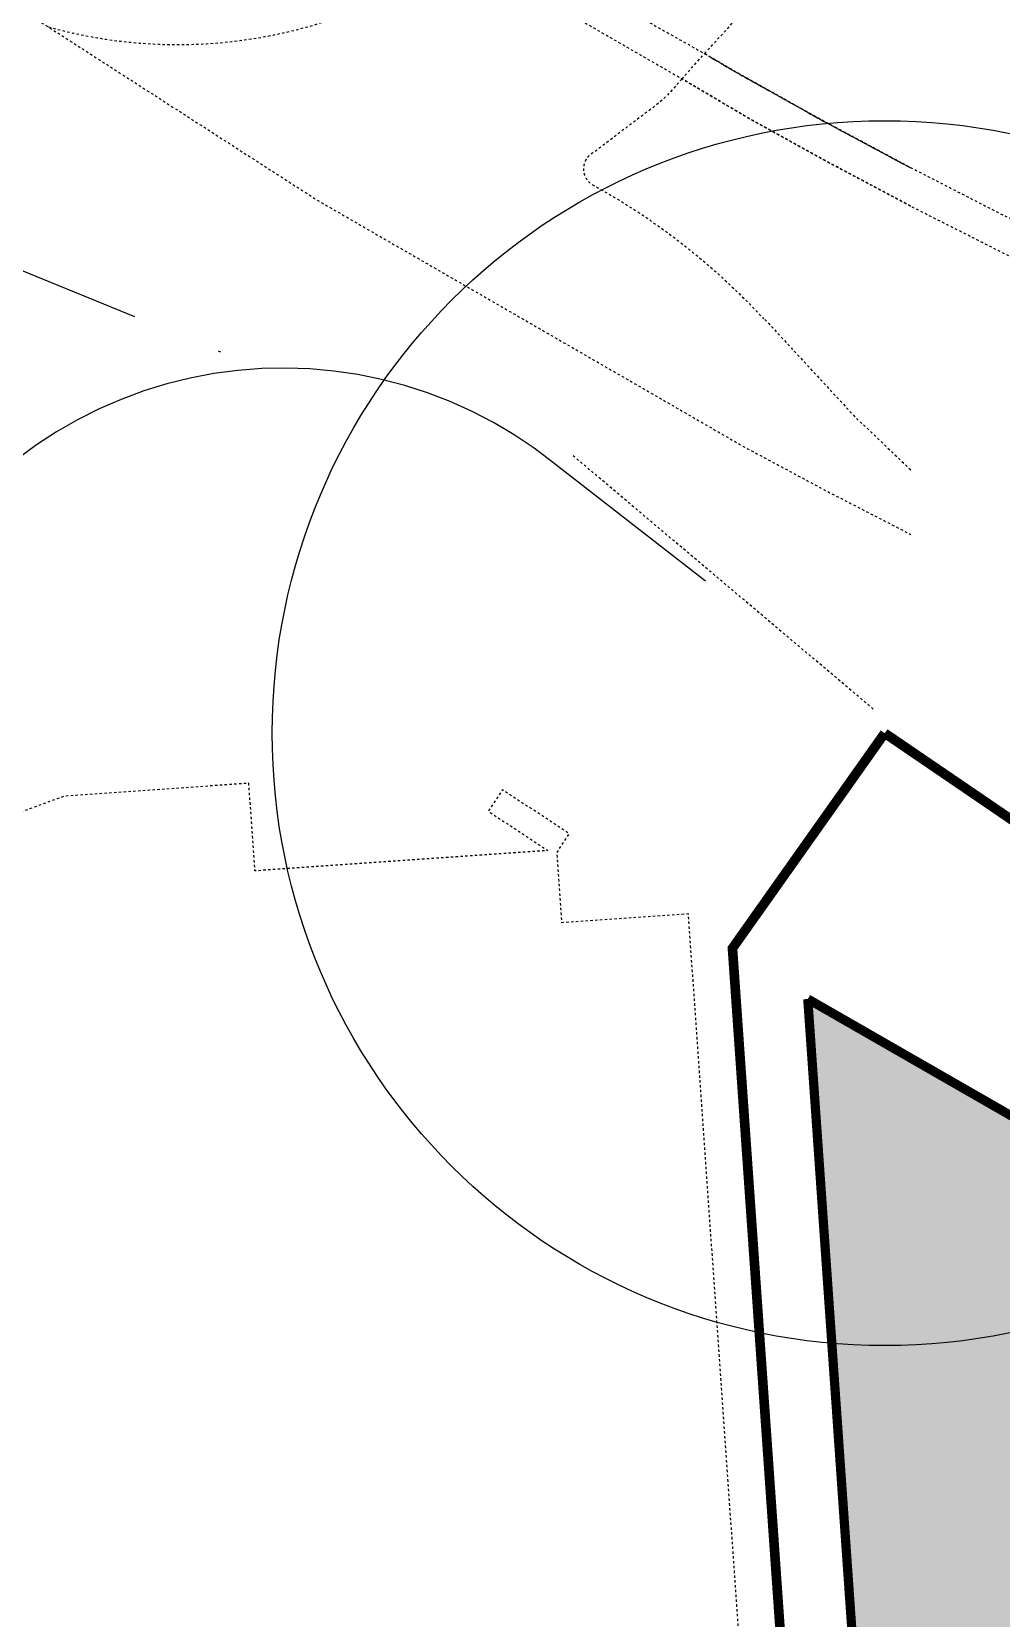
# Model space of a CAD drawing. Header units: millimetres. Extents: x 50357 to 985146, y 723188 to 1803594.
# Drawn here: x 829699.2 to 829739.5, y 820138.9 to 820204.7 of the extents above; entities that cross this region are included whole.
import ezdxf
from ezdxf.xclip import XClip

# ---------------------------------------------------------------- set-up
doc = ezdxf.new("R2010")
doc.units = ezdxf.units.MM
doc.header["$LTSCALE"] = 3
doc.header["$MEASUREMENT"] = 0
for name, pattern in [('DASHED', [19.05, 12.7, -6.35]), ('DIVIDE', [1.25, 0.5, -0.25, 0, -0.25, 0, -0.25]), ('x-baseplan$0$DGN Style 2', [1.94727e-06, 0, -1.94727e-06]), ('x-baseplan$0$XXXXX-PIW-DWG-P00-XXXX-R100-WS4-00$0$XXXXX-PIW-P-WHCGRDP1-XXX$0$DIVIDE2', [0.625, 0.25, -0.125, 0, -0.125, 0, -0.125])]:
    doc.linetypes.add(name, pattern=pattern)
doc.layers.get('Defpoints').update_dxf_attribs({"color": 32})
for name, color, linetype in [('00_Xref', 7, 'Continuous'), ('_DEV LINE', 96, 'DIVIDE'), ('_PARCEL BOUNDARY', 10, 'DASHED'), ('_SUBLEASE', 241, 'Continuous'), ('x-baseplan$0$XXXXX-PIW-DWG-P00-XXXX-R100-WS4-00$0$XXXXX-PIW-P-WHCGRDP1-XXX$0$MMH813__', 3, 'Continuous'), ('x-baseplan$0$XXXXX-PIW-DWG-P00-XXXX-R100-WS4-00$0$XXXXX-PIW-P-WHCGRDP1-XXX$0$MMH813_T', 3, 'x-baseplan$0$XXXXX-PIW-DWG-P00-XXXX-R100-WS4-00$0$XXXXX-PIW-P-WHCGRDP1-XXX$0$DIVIDE2')]:
    doc.layers.add(name, color=color, linetype=linetype)
doc.layers.add('x-baseplan$0$AR-ROAD_AR_BS_MI_', color=7, linetype='Continuous', true_color=0x6d6d6d)

# ---------------------------------------------------------------- blocks, each defined once
blk = doc.blocks.new('x-baseplan$0$XXXXX-PIW-DWG-P00-XXXX-R100-WS4-00')
at = {"layer": 'x-baseplan$0$XXXXX-PIW-DWG-P00-XXXX-R100-WS4-00$0$XXXXX-PIW-P-WHCGRDP1-XXX$0$MMH813__', "ltscale": 0.005142, "flags": 128}
for points in [[(834472.076, 818195.548), (834471.084, 818195.417), (834470.102, 818195.23), (834469.132, 818194.99), (834468.176, 818194.695), (834467.238, 818194.348), (834466.321, 818193.95), (834465.428, 818193.501), (834464.56, 818193.004), (834463.722, 818192.459), (834462.915, 818191.868), (834462.143, 818191.233), (834461.407, 818190.557), (834460.709, 818189.84), (834460.19, 818189.252)], [(834491.487, 818186.8), (834485.013, 818191.844)]]:
    blk.add_lwpolyline(points, dxfattribs=at)
at = {"layer": 'x-baseplan$0$XXXXX-PIW-DWG-P00-XXXX-R100-WS4-00$0$XXXXX-PIW-P-WHCGRDP1-XXX$0$MMH813__', "ltscale": 0.005142}
blk.add_polyline3d([(834485.013, 818191.844, 0), (834484.378, 818192.318, 0), (834483.547, 818192.874, 0), (834482.687, 818193.383, 0), (834481.799, 818193.844, 0), (834480.888, 818194.255, 0), (834479.955, 818194.615, 0), (834479.003, 818194.922, 0), (834478.036, 818195.176, 0), (834477.057, 818195.376, 0), (834476.067, 818195.521, 0), (834475.071, 818195.611, 0), (834474.072, 818195.646, 0), (834473.072, 818195.625, 0), (834472.076, 818195.548, 0)], dxfattribs=at)
at = {"layer": 'x-baseplan$0$XXXXX-PIW-DWG-P00-XXXX-R100-WS4-00$0$XXXXX-PIW-P-WHCGRDP1-XXX$0$MMH813_T', "ltscale": 10}
blk.add_line((834460.853, 818200.622), (834473.072, 818195.625), dxfattribs=at)
blk = doc.blocks.new('x-baseplan')
at = {"layer": 'x-baseplan$0$AR-ROAD_AR_BS_MI_', "linetype": 'x-baseplan$0$DGN Style 2'}
blk.add_line((834498.447, 818181.496), (834485.954, 818192.036), dxfattribs=at)
at = {"layer": 'x-baseplan$0$AR-ROAD_AR_BS_MI_', "linetype": 'x-baseplan$0$DGN Style 2', "flags": 128}
for points in [[(834425.387, 818235.799), (834428.688, 818233.578), (834430.911, 818232.082), (834436.957, 818228.013), (834439.716, 818226.156), (834445.29, 818222.405), (834454.055, 818216.458), (834458.175, 818213.57), (834464.218, 818209.803), (834464.218, 818209.803), (834466.265, 818208.484), (834475.397, 818202.602), (834493.031, 818192.409), (834496.501, 818190.548), (834500, 818188.745)], [(834464.218, 818209.803), (834464.218, 818209.803), (834464.555, 818209.712), (834464.893, 818209.628), (834465.233, 818209.549), (834465.575, 818209.476), (834465.724, 818209.447), (834465.917, 818209.409), (834466.261, 818209.348), (834466.605, 818209.293), (834466.951, 818209.244), (834467.297, 818209.201), (834467.644, 818209.164), (834467.992, 818209.133), (834468.34, 818209.109), (834468.689, 818209.09), (834469.037, 818209.077), (834469.386, 818209.071), (834469.735, 818209.07), (834470.084, 818209.076), (834470.433, 818209.088), (834470.782, 818209.106), (834471.13, 818209.13), (834471.478, 818209.16), (834471.825, 818209.196), (834472.171, 818209.238), (834472.517, 818209.286), (834472.861, 818209.34), (834473.205, 818209.401), (834473.548, 818209.467), (834473.889, 818209.539), (834474.229, 818209.617), (834474.568, 818209.701), (834474.905, 818209.791), (834475.241, 818209.887), (834475.575, 818209.989), (834475.907, 818210.096), (834476.237, 818210.209), (834476.565, 818210.328), (834476.891, 818210.453), (834477.215, 818210.583), (834477.536, 818210.719), (834477.855, 818210.861), (834478.172, 818211.008), (834478.485, 818211.161), (834478.797, 818211.319), (834479.105, 818211.482), (834479.41, 818211.651), (834479.713, 818211.825), (834480.012, 818212.005), (834480.308, 818212.189), (834480.601, 818212.379), (834480.891, 818212.574), (834481.177, 818212.774), (834481.375, 818212.917), (834481.459, 818212.978), (834481.461, 818212.98), (834481.738, 818213.188), (834482.014, 818213.403), (834482.285, 818213.622), (834482.466, 818213.773), (834482.553, 818213.846), (834482.612, 818213.897), (834482.816, 818214.075), (834483.076, 818214.308), (834483.332, 818214.546), (834483.583, 818214.788), (834483.83, 818215.034), (834484.073, 818215.285), (834484.311, 818215.54), (834484.545, 818215.799), (834484.774, 818216.062), (834484.999, 818216.329), (834485.219, 818216.6), (834485.434, 818216.875), (834485.644, 818217.154), (834485.85, 818217.436), (834486.05, 818217.721), (834486.246, 818218.01), (834486.436, 818218.303), (834486.621, 818218.599), (834486.801, 818218.898), (834486.976, 818219.2), (834487.146, 818219.505), (834487.31, 818219.813), (834487.469, 818220.123), (834487.622, 818220.437), (834487.77, 818220.753), (834487.912, 818221.072), (834488.049, 818221.393), (834488.18, 818221.716), (834488.305, 818222.042), (834488.425, 818222.37), (834488.539, 818222.7), (834488.647, 818223.031), (834488.75, 818223.365), (834488.846, 818223.7), (834488.937, 818224.037), (834489.034, 818224.427)], [(834491.447, 818208.701), (834492.349, 818209.677), (834493.274, 818210.73), (834494.14, 818211.832), (834494.945, 818212.98), (834495.664, 818214.133), (834496.428, 818215.507), (834497.21, 818217.174), (834498.054, 818218.872)], [(834490.5, 818207.639), (834490.503, 818207.642), (834491.443, 818208.695), (834491.447, 818208.701)], [(834491.451, 818208.704), (834492.717, 818207.959), (834496.271, 818205.968), (834499.991, 818203.972)], [(834491.716, 818208.534), (834492.726, 818207.94), (834496.28, 818205.949), (834500, 818203.953)], [(834490.5, 818207.639), (834489.869, 818206.927), (834489.406, 818206.531), (834488.138, 818205.58), (834486.88, 818204.612), (834486.864, 818204.604), (834486.852, 818204.599), (834486.84, 818204.593), (834486.828, 818204.586), (834486.816, 818204.58), (834486.805, 818204.574), (834486.793, 818204.567), (834486.782, 818204.56), (834486.77, 818204.553), (834486.759, 818204.546), (834486.748, 818204.538), (834486.737, 818204.53), (834486.727, 818204.522), (834486.716, 818204.514), (834486.706, 818204.506), (834486.695, 818204.498), (834486.685, 818204.489), (834486.675, 818204.48), (834486.665, 818204.471), (834486.656, 818204.462), (834486.646, 818204.453), (834486.637, 818204.443), (834486.628, 818204.434), (834486.619, 818204.424), (834486.61, 818204.414), (834486.601, 818204.404), (834486.593, 818204.394), (834486.584, 818204.383), (834486.576, 818204.373), (834486.568, 818204.362), (834486.56, 818204.351), (834486.553, 818204.34), (834486.545, 818204.329), (834486.538, 818204.318), (834486.531, 818204.307), (834486.524, 818204.295), (834486.518, 818204.284), (834486.511, 818204.272), (834486.505, 818204.26), (834486.499, 818204.248), (834486.494, 818204.236), (834486.488, 818204.224), (834486.483, 818204.212), (834486.477, 818204.2), (834486.473, 818204.187), (834486.468, 818204.175), (834486.463, 818204.162), (834486.459, 818204.15), (834486.455, 818204.137), (834486.451, 818204.124), (834486.448, 818204.112), (834486.444, 818204.099), (834486.441, 818204.086), (834486.438, 818204.073), (834486.435, 818204.06), (834486.433, 818204.047), (834486.431, 818204.033), (834486.429, 818204.02), (834486.427, 818204.007), (834486.425, 818203.994), (834486.424, 818203.981), (834486.423, 818203.967), (834486.422, 818203.954), (834486.422, 818203.941), (834486.421, 818203.927), (834486.421, 818203.914), (834486.421, 818203.901), (834486.421, 818203.888), (834486.422, 818203.874), (834486.423, 818203.861), (834486.424, 818203.848), (834486.425, 818203.834), (834486.426, 818203.821), (834486.428, 818203.808), (834486.43, 818203.795), (834486.432, 818203.782), (834486.435, 818203.769), (834486.437, 818203.755), (834486.44, 818203.742), (834486.443, 818203.73), (834486.446, 818203.717), (834486.45, 818203.704), (834486.454, 818203.691), (834486.458, 818203.678), (834486.462, 818203.666), (834486.466, 818203.653), (834486.471, 818203.641), (834486.476, 818203.628), (834486.481, 818203.616), (834486.486, 818203.604), (834486.491, 818203.592), (834486.497, 818203.579), (834486.503, 818203.568), (834486.509, 818203.556), (834486.515, 818203.544), (834486.522, 818203.532), (834486.529, 818203.521), (834486.536, 818203.509), (834486.543, 818203.498), (834486.55, 818203.487), (834486.558, 818203.476), (834486.565, 818203.465), (834486.573, 818203.455), (834486.581, 818203.444), (834486.589, 818203.433), (834486.598, 818203.423), (834486.606, 818203.413), (834486.615, 818203.403), (834486.624, 818203.393), (834486.633, 818203.383), (834486.643, 818203.374), (834486.652, 818203.365), (834486.662, 818203.355), (834486.672, 818203.346), (834486.681, 818203.338), (834486.692, 818203.329), (834486.702, 818203.32), (834486.712, 818203.312), (834486.723, 818203.304), (834486.733, 818203.296), (834486.744, 818203.288), (834486.755, 818203.281), (834486.766, 818203.273), (834486.777, 818203.266), (834486.789, 818203.259), (834486.8, 818203.252), (834487.468, 818202.873), (834487.886, 818202.623), (834488.3, 818202.365), (834488.71, 818202.101), (834489.115, 818201.829), (834489.515, 818201.55), (834489.91, 818201.264), (834490.3, 818200.972), (834490.684, 818200.672), (834491.064, 818200.366), (834491.438, 818200.054), (834491.807, 818199.735), (834492.17, 818199.409), (834492.527, 818199.077), (834492.879, 818198.739), (834493.224, 818198.395), (834493.563, 818198.045), (834493.897, 818197.689), (834493.89, 818197.73), (834497.696, 818193.614), (834500, 818191.423)], [(834499.991, 818202.376), (834496.645, 818204.156), (834493.327, 818205.989), (834490.511, 818207.651)], [(834499.991, 818203.972), (834503.614, 818202.109), (834507.27, 818200.31), (834510.956, 818198.575), (834514.672, 818196.904), (834518.416, 818195.299), (834522.188, 818193.759), (834528.77, 818191.237)], [(834528.127, 818189.944), (834524.267, 818191.393), (834520.432, 818192.91), (834516.625, 818194.494), (834512.846, 818196.143), (834509.096, 818197.859), (834505.377, 818199.64), (834500, 818202.357)]]:
    blk.add_lwpolyline(points, dxfattribs=at)
blk.add_lwpolyline([(834500, 818202.357), (834496.654, 818204.137), (834493.336, 818205.97), (834490.604, 818207.582), (834490.503, 818207.642), (834481.375, 818212.917), (834481.317, 818212.951), (834480.884, 818213.201, -1.217717), (834481.417, 818214.367), (834481.852, 818214.121), (834482.466, 818213.773), (834491.443, 818208.695), (834491.716, 818208.534), (834492.726, 818207.94), (834496.28, 818205.949), (834500, 818203.953)], format="xyb", dxfattribs=at)
blk.add_lwpolyline([(834456.958, 818135.965), (834479.403, 818137.534), (834479.84, 818131.29), (834493.626, 818132.254), (834490.777, 818172.994), (834485.53, 818172.627), (834485.326, 818175.547), (834485.834, 818176.318), (834483.063, 818178.146), (834482.474, 818177.253), (834484.937, 818175.628), (834472.789, 818174.779), (834472.535, 818178.415), (834464.885, 818177.88), (834462.451, 818176.993), (834461.82, 818176.535), (834462.983, 818159.903), (834460.988, 818159.764), (834462.229, 818142.007), (834456.563, 818141.611)], close=True, dxfattribs=at)
blk.add_blockref('x-baseplan$0$XXXXX-PIW-DWG-P00-XXXX-R100-WS4-00', (0, 0))
blk = doc.blocks.new('PARCEL BOUNDARY')
at = {"layer": '_PARCEL BOUNDARY', "ltscale": 0.2, "const_width": 400}
blk.add_lwpolyline([(834444628, 817513801), (834495220, 817517337), (834492444, 817557035), (834498761, 817565962, 0.103945), (834533697, 817549820, 0.028149), (834560518, 817544745), (834570883, 817541589, 0.012181), (834580152, 817539059, 0.011817), (834589680, 817538655, 0.018959)], format="xyb", dxfattribs=at)
at = {"layer": 'Defpoints'}
blk.add_circle((834498761, 817565962), 25415, dxfattribs=at)

msp = doc.modelspace()

# ---------------------------------------------------------------- hatches: boundary and pattern name
at = {"layer": '_SUBLEASE'}
h = msp.add_hatch(color=256, dxfattribs=at)
h.dxf.hatch_style = 1
edge = h.paths.add_edge_path()
edge.add_line((829802.5593, 820102.6647), (829778.6762, 820100.9832))
edge.add_line((829778.6762, 820100.9832), (829736.0891, 820098.0685))
edge.add_line((829736.0891, 820098.0685), (829734.2566, 820124.2724))
edge.add_line((829734.2566, 820124.2724), (829733.8332, 820130.3315))
edge.add_line((829733.8332, 820130.3315), (829731.4397, 820164.595))
edge.add_arc((829802.6539, 820277.7168), 133.6713, 237.808115, 251.988006)
edge.add_line((829761.3206, 820150.5965), (829775.1859, 820146.632))
edge.add_line((829775.1859, 820146.632), (829799.5786, 820142.9581))
edge.add_line((829799.5786, 820142.9581), (829842.2363, 820142.2309))
edge.add_line((829842.2363, 820142.2309), (829844.6112, 820105.6541))
edge.add_line((829844.6112, 820105.6541), (829802.5593, 820102.6647))

# ---------------------------------------------------------------- linework, layer by layer
at = {"layer": '_DEV LINE', "ltscale": 2, "elevation": 0.0001}
msp.add_lwpolyline([(829802.3976, 820102.6223, 0.3825, 0.3825, 0), (829778.6762, 820100.9832, 0.3825, 0.3825, 0), (829736.0934, 820098.0072, 0.3825, 0.3825, 0), (829734.2566, 820124.2724, 0.3825, 0.3825, 0), (829733.8332, 820130.3316, 0.3825, 0.3825, 0), (829731.4397, 820164.595, 0.3825, 0.3825, 0.0694472), (829762.2519, 820150.5084, 0.3825, 0.3825, 0), (829775.1859, 820146.632, 0.3825, 0.3825, 0), (829799.5786, 820142.9581, 0.3825, 0.3825, 0), (829842.2363, 820142.2309, 0.3825, 0.3825, 0), (829844.6157, 820105.5915, 0.3825, 0.3825, 0), (829802.3976, 820102.6223, 0.3825, 0.3825, 0)], format="xyseb", dxfattribs=at)
at = {"layer": 'Defpoints', "ltscale": 100, "const_width": 0.15, "elevation": 988.9998, "flags": 128}
msp.add_lwpolyline([(829745.5187, 819897.9202), (829729.5199, 820126.8931), (829731.0908, 820127.0029), (829728.3135, 820166.6991), (829734.6313, 820175.6265, 0.1039453), (829769.567, 820159.4839, 0.0281485), (829796.3879, 820154.4084), (829806.7528, 820151.2522, 0.0121811), (829816.0218, 820148.722, 0.0118169), (829825.5498, 820148.3178, 0.018959), (829863.4798, 820149.1511), (829866.4098, 820150.08), (829869.1773, 820150.2723), (829872.6818, 820100.2008), (829878.6672, 820100.6197), (829882.1582, 820050.7417)], format="xyb", dxfattribs=at)

# ---------------------------------------------------------------- block references
at = {"xscale": 0.001, "yscale": 0.001, "zscale": 0.001, "rotation": 359.998908534026}
msp.add_blockref('PARCEL BOUNDARY', (-4779.7039, 2625.5612, -0.0001), dxfattribs=at)
at = {"layer": '00_Xref'}
ref = msp.add_blockref('x-baseplan', (-4764.2896, 1995.1308), dxfattribs=at)
XClip(ref).set_block_clipping_path([(834202.5645048908, 818417.3256012732), (834906.7924435089, 818466.5565350093), (834956.1724833156, 817760.1956963469), (834251.9445446975, 817710.9647626108)])

doc.saveas('drawing.dxf')
